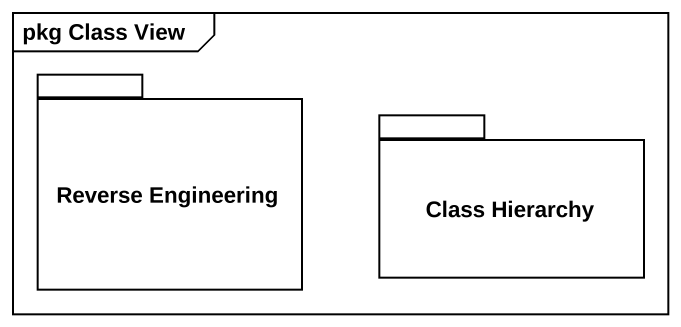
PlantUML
@startuml
mainframe pkg Class View
package "Reverse Engineering" as Reverse_Engineering {
}
package "Class Hierarchy" as Class_Hierarchy {
}
@enduml
